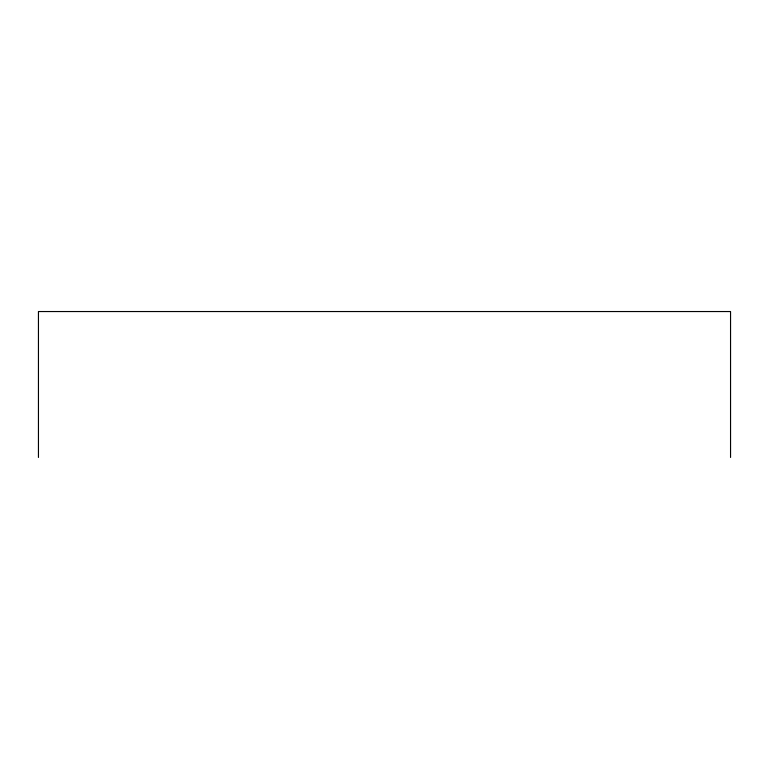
<?xml version="1.0" encoding="UTF-8"?>
<svg xmlns="http://www.w3.org/2000/svg" width="769" height="769" viewBox="0 0 769 769"><rect width="100%" height="100%" fill="white"/><g stroke="black" fill="none" stroke-linecap="round" stroke-linejoin="round"><path stroke-width="1.15" d="M730.55 457.459L730.55 311.541L38.45 311.541L38.45 457.459"/></g></svg>
